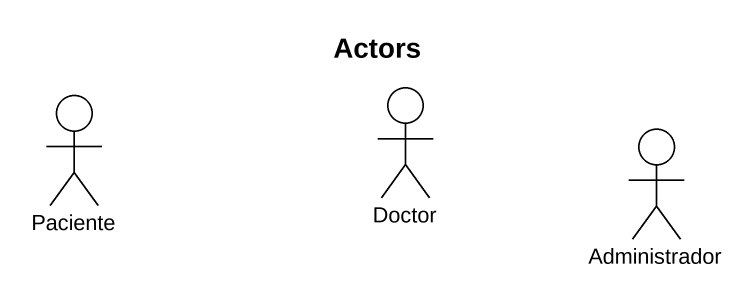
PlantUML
@startuml
title Actors
actor Paciente
actor Doctor
actor Administrador
@enduml
